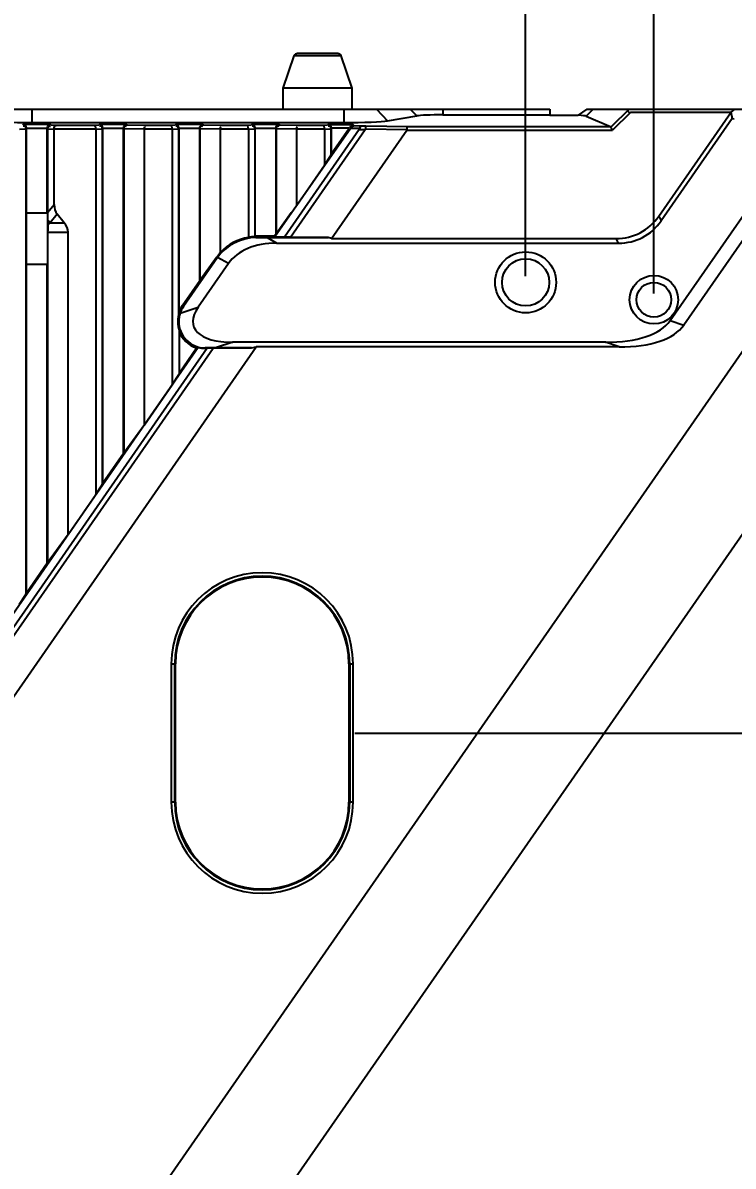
# Model space of a CAD drawing. Header units: millimetres. Extents: x 389 to 17466, y 310 to 5904.
# Drawn here: x 5062 to 5164.5, y 1481 to 1645.9 of the extents above; entities that cross this region are included whole.
import ezdxf

# ---------------------------------------------------------------- set-up
doc = ezdxf.new("R2010")
doc.units = ezdxf.units.MM
doc.layers.add('DIKE-5_20833-YOUDIM', color=7, linetype='Continuous')
doc.styles.get("Standard").update_dxf_attribs({"font": 'arial.ttf'})
doc.dimstyles.new('DIMSTYLE_14', dxfattribs={"dimtxt": 30, "dimasz": 20, "dimexe": 1.75, "dimexo": 0.875, "dimgap": 2, "dimtad": 1, "dimzin": 9, "dimdsep": 46, "dimtxsty": 'Standard', "dimblk": '_FILLED', "dimcen": 0.09, "dimadec": 0, "dimazin": 0, "dimtp": 0.05, "dimtm": 0.05, "dimtfac": 1, "dimtofl": 0, "dimtmove": 0, "dimatfit": 3, "dimldrblk": '_FILLED', "dimfxl": 1, "dimtolj": 1, "dimarcsym": 0})

# ---------------------------------------------------------------- blocks, each defined once
blk = doc.blocks.new('_FILLED')
at = {"color": 0, "linetype": 'ByBlock'}
blk.add_solid([(0, 0), (-1, 0.2), (-1, -0.2)], dxfattribs=at)
blk = doc.blocks.new('*D39')
at = {"layer": 'Defpoints', "color": 0, "linetype": 'Continuous', "transparency": 16777216}
for p in [(5134.54, 1678.6), (4564.54, 1608.48), (5134.54, 1608.48)]:
    blk.add_point(p, dxfattribs=at)
at = {"layer": 'DIKE-5_20833-YOUDIM', "color": 0, "linetype": 'Continuous', "lineweight": -2, "transparency": 16777216}
for p, q in [((4564.54, 1609.36), (4564.54, 1680.35)), ((5134.54, 1609.36), (5134.54, 1680.35)), ((4584.54, 1678.6), (5114.54, 1678.6))]:
    blk.add_line(p, q, dxfattribs=at)
at = {"layer": 'DIKE-5_20833-YOUDIM', "color": 0, "linetype": 'Continuous', "lineweight": -2, "transparency": 16777216, "xscale": 20, "yscale": 20, "zscale": 20, "rotation": 180}
blk.add_blockref('_FILLED', (4564.54, 1678.6), dxfattribs=at)
at = {"layer": 'DIKE-5_20833-YOUDIM', "color": 0, "linetype": 'Continuous', "lineweight": -2, "transparency": 16777216, "xscale": 20, "yscale": 20, "zscale": 20}
blk.add_blockref('_FILLED', (5134.54, 1678.6), dxfattribs=at)
at = {"layer": 'DIKE-5_20833-YOUDIM', "color": 0, "linetype": 'Continuous', "transparency": 16777216, "insert": (4849.54, 1700.02), "char_height": 30, "attachment_point": 5}
blk.add_mtext('\\A1;570 [1\'-10 1/2"]', dxfattribs=at)
blk = doc.blocks.new('*D42')
at = {"layer": 'Defpoints', "color": 0, "linetype": 'Continuous', "transparency": 16777216}
for p in [(5153.04, 1747.66), (4546.04, 1605.98), (5153.04, 1605.98)]:
    blk.add_point(p, dxfattribs=at)
at = {"layer": 'DIKE-5_20833-YOUDIM', "color": 0, "linetype": 'Continuous', "lineweight": -2, "transparency": 16777216}
for p, q in [((4546.04, 1606.86), (4546.04, 1749.41)), ((5153.04, 1606.86), (5153.04, 1749.41)), ((4566.04, 1747.66), (5133.04, 1747.66))]:
    blk.add_line(p, q, dxfattribs=at)
at = {"layer": 'DIKE-5_20833-YOUDIM', "color": 0, "linetype": 'Continuous', "lineweight": -2, "transparency": 16777216, "xscale": 20, "yscale": 20, "zscale": 20, "rotation": 180}
blk.add_blockref('_FILLED', (4546.04, 1747.66), dxfattribs=at)
at = {"layer": 'DIKE-5_20833-YOUDIM', "color": 0, "linetype": 'Continuous', "lineweight": -2, "transparency": 16777216, "xscale": 20, "yscale": 20, "zscale": 20}
blk.add_blockref('_FILLED', (5153.04, 1747.66), dxfattribs=at)
at = {"layer": 'DIKE-5_20833-YOUDIM', "color": 0, "linetype": 'Continuous', "transparency": 16777216, "insert": (4849.54, 1769.08), "char_height": 30, "attachment_point": 5}
blk.add_mtext('\\A1;607 [1\'-11 7/8"]', dxfattribs=at)
blk = doc.blocks.new('*D44')
at = {"layer": 'Defpoints', "color": 0, "linetype": 'Continuous', "transparency": 16777216}
for p in [(5109.04, 1543.48), (5109.04, 1243.48), (5243.56, 1243.48)]:
    blk.add_point(p, dxfattribs=at)
at = {"layer": 'DIKE-5_20833-YOUDIM', "color": 0, "linetype": 'Continuous', "lineweight": -2, "transparency": 16777216}
for p, q in [((5109.91, 1543.48), (5245.31, 1543.48)), ((5243.56, 1523.48), (5243.56, 1263.48)), ((5109.91, 1243.48), (5245.31, 1243.48))]:
    blk.add_line(p, q, dxfattribs=at)
at = {"layer": 'DIKE-5_20833-YOUDIM', "color": 0, "linetype": 'Continuous', "lineweight": -2, "transparency": 16777216, "xscale": 20, "yscale": 20, "zscale": 20}
for p, rotation in [((5243.56, 1543.48), 90), ((5243.56, 1243.48), 270)]:
    blk.add_blockref('_FILLED', p, dxfattribs=dict(at, rotation=rotation))
at = {"layer": 'DIKE-5_20833-YOUDIM', "color": 0, "linetype": 'Continuous', "transparency": 16777216, "insert": (5222.14, 1393.48), "char_height": 30, "attachment_point": 5, "rotation": 90}
blk.add_mtext('\\A1;300 [11 3/4"]', dxfattribs=at)

msp = doc.modelspace()

# ---------------------------------------------------------------- linework, layer by layer
at = {"color": 7, "linetype": 'Continuous'}
for p, q in [((5099.5625, 1636.482), (5101.1472, 1641.143)), ((5107.9276, 1641.143), (5101.1472, 1641.143)), ((5107.4543, 1641.482), (5101.6207, 1641.482)), ((5109.5125, 1636.482), (5107.9278, 1641.143)), ((5099.5625, 1633.482), (5099.5625, 1636.482)), ((5109.5125, 1636.482), (5099.5625, 1636.482)), ((5109.5125, 1633.482), (5109.5125, 1636.482)), ((4954.5375, 1633.482), (5138.0375, 1633.482)), ((5063.318, 1633.482), (5063.318, 1631.5317)), ((5108.3159, 1633.482), (5108.3159, 1631.5317)), ((5113.0143, 1633.482), (5114.6178, 1631.7757)), ((5118.8293, 1632.4919), (5117.8989, 1633.482)), ((5122.5974, 1633.482), (5122.5974, 1632.6378)), ((5122.5974, 1632.6378), (5138.0375, 1632.6378)), ((5138.0375, 1633.482), (5138.0375, 1632.6378)), ((5143.3469, 1633.482), (5142.1345, 1632.5772)), ((5144.2709, 1633.482), (5143.2606, 1632.4562)), ((5143.3469, 1633.482), (5169.2375, 1633.482)), ((5149.4547, 1633.482), (5146.8597, 1630.9241)), ((5149.6597, 1632.982), (5147.0639, 1630.4257)), ((5164.1181, 1632.982), (5149.6597, 1632.982)), ((5153.7319, 1618.021), (5164.1181, 1632.982)), ((5164.1195, 1632.982), (5164.7283, 1633.482)), ((5164.1372, 1633.0105), (5164.3179, 1632.1008)), ((5062.063, 1631.2395), (5061.9653, 1631.1417)), ((5066.012, 1631.2395), (5062.063, 1631.2395)), ((5063.318, 1631.5317), (5108.3159, 1631.5317)), ((5066.1097, 1631.1417), (5066.012, 1631.2395)), ((5066.7446, 1631.1084), (5066.1097, 1631.1417)), ((5072.3304, 1631.1084), (5066.7446, 1631.1084)), ((5072.9653, 1631.1417), (5072.3304, 1631.1084)), ((5073.063, 1631.2395), (5072.9653, 1631.1417)), ((5077.012, 1631.2395), (5073.063, 1631.2395)), ((5077.0754, 1631.176), (5077.012, 1631.2395)), ((5079.6555, 1631.1084), (5077.0754, 1631.176)), ((5083.3304, 1631.1084), (5079.6555, 1631.1084)), ((5083.9653, 1631.1417), (5083.3304, 1631.1084)), ((5084.063, 1631.2395), (5083.9653, 1631.1417)), ((5088.012, 1631.2395), (5084.063, 1631.2395)), ((5088.0754, 1631.176), (5088.012, 1631.2395)), ((5090.6555, 1631.1084), (5088.0754, 1631.176)), ((5094.3304, 1631.1084), (5090.6555, 1631.1084)), ((5094.9653, 1631.1417), (5094.3304, 1631.1084)), ((5095.063, 1631.2395), (5094.9653, 1631.1417)), ((5099.012, 1631.2395), (5095.063, 1631.2395)), ((5099.0754, 1631.176), (5099.012, 1631.2395)), ((5101.6555, 1631.1084), (5099.0754, 1631.176)), ((5105.3304, 1631.1084), (5101.6555, 1631.1084)), ((5105.9653, 1631.1417), (5105.3304, 1631.1084)), ((5106.063, 1631.2395), (5105.9653, 1631.1417)), ((5106.063, 1631.2395), (5109.6772, 1631.2395)), ((5109.3654, 1630.8371), (5109.278, 1631.0041)), ((5109.7695, 1631.0628), (5109.6772, 1631.2395)), ((5110.7438, 1631.0298), (5109.7695, 1631.0628)), ((5111.5063, 1631.0298), (5110.7438, 1631.0298)), ((5117.5216, 1630.925), (5111.5063, 1631.0298)), ((5114.6178, 1631.7757), (5118.8293, 1632.4919)), ((5138.5375, 1632.5772), (5142.1345, 1632.5772)), ((5143.2606, 1632.4562), (5146.8597, 1630.9241)), ((5164.3179, 1632.1008), (5154.0806, 1617.3543)), ((5164.3179, 1632.1008), (5164.6128, 1632.0755)), ((5061.5375, 1630.6014), (5062.4546, 1630.6495)), ((5062.4546, 1630.6324), (5062.5375, 1630.7153)), ((5062.4546, 1630.6324), (5062.4546, 1563.45)), ((5062.5375, 1630.7401), (5065.5375, 1630.7401)), ((5062.5375, 1618.482), (5062.5375, 1630.7153)), ((5065.5375, 1618.482), (5065.5375, 1630.7401)), ((5065.5375, 1630.7153), (5065.6205, 1630.6324)), ((5065.6205, 1630.6495), (5066.5375, 1630.6014)), ((5065.6205, 1618.6425), (5065.6205, 1630.6324)), ((5066.5375, 1630.6091), (5072.5375, 1630.6091)), ((5066.5375, 1619.7285), (5066.5375, 1630.6014)), ((5072.5375, 1630.6014), (5073.4546, 1630.6495)), ((5072.5375, 1630.6014), (5072.5375, 1577.8801)), ((5073.4546, 1630.6324), (5073.5375, 1630.7153)), ((5073.4546, 1630.6324), (5073.4546, 1579.2844)), ((5073.5375, 1630.7401), (5076.5375, 1630.7401)), ((5073.5375, 1579.5492), (5073.5375, 1630.7153)), ((5076.5375, 1583.8677), (5076.5375, 1630.7401)), ((5076.5375, 1630.7153), (5076.5913, 1630.6615)), ((5076.5913, 1630.6836), (5076.5913, 1583.8508)), ((5076.5913, 1630.6836), (5079.5375, 1630.6064)), ((5079.5375, 1630.6091), (5083.5375, 1630.6091)), ((5079.5375, 1587.9565), (5079.5375, 1630.6064)), ((5083.5375, 1630.6014), (5084.4546, 1630.6495)), ((5083.5375, 1630.6014), (5083.5375, 1593.7144)), ((5084.4546, 1630.6324), (5084.5375, 1630.7153)), ((5084.4546, 1630.6324), (5084.4546, 1603.7566)), ((5084.5375, 1630.7401), (5087.5375, 1630.7401)), ((5084.5375, 1604.2191), (5084.5375, 1630.7153)), ((5087.5375, 1608.7636), (5087.5375, 1630.7401)), ((5087.5375, 1630.7153), (5087.5913, 1630.6615)), ((5087.5913, 1630.6836), (5090.5375, 1630.6064)), ((5087.5913, 1608.7783), (5087.5913, 1630.6615)), ((5090.5375, 1630.6091), (5094.5375, 1630.6091)), ((5090.5375, 1612.818), (5090.5375, 1630.6064)), ((5094.5375, 1630.6014), (5095.4546, 1630.6495)), ((5094.5375, 1630.6014), (5094.5375, 1614.9632)), ((5095.4546, 1630.6324), (5095.5375, 1630.7153)), ((5095.4546, 1630.6324), (5095.4546, 1615.0811)), ((5095.5375, 1630.7401), (5098.5375, 1630.7401)), ((5095.5375, 1615.1363), (5095.5375, 1630.7153)), ((5109.3022, 1630.7448), (5098.3833, 1615.0272)), ((5098.5375, 1615.5364), (5098.5375, 1630.7401)), ((5098.5375, 1630.7153), (5098.5913, 1630.6615)), ((5098.5913, 1630.6836), (5101.5375, 1630.6064)), ((5098.5913, 1615.5195), (5098.5913, 1630.6615)), ((5110.5367, 1630.5305), (5099.7455, 1614.9967)), ((5100.5978, 1614.9967), (5111.389, 1630.5305)), ((5101.5375, 1630.6091), (5105.5375, 1630.6091)), ((5101.5375, 1619.6252), (5101.5375, 1630.6064)), ((5105.5375, 1630.6014), (5106.4546, 1630.6495)), ((5105.5375, 1630.6014), (5105.5375, 1625.3832)), ((5106.4546, 1630.6324), (5106.5375, 1630.7153)), ((5106.4546, 1630.6324), (5106.4546, 1626.7875)), ((5106.5375, 1627.0523), (5109.0994, 1630.7401)), ((5109.0994, 1630.7401), (5106.5375, 1630.7401)), ((5106.5375, 1627.0523), (5106.5375, 1630.7153)), ((5106.5514, 1614.803), (5117.4043, 1630.4257)), ((5109.3022, 1630.7448), (5110.6058, 1630.7006)), ((5110.5367, 1630.5305), (5111.389, 1630.5305)), ((5111.428, 1630.6352), (5117.4433, 1630.5303)), ((5117.4043, 1630.4257), (5120.1084, 1630.4562)), ((5120.1084, 1630.925), (5117.5216, 1630.925)), ((5146.8597, 1630.9241), (5120.1084, 1630.925)), ((5120.1084, 1630.4562), (5147.0639, 1630.4257)), ((5147.0639, 1630.4257), (5146.8983, 1630.829)), ((5105.5375, 1625.3832), (5106.4546, 1626.7875)), ((5106.4546, 1626.7875), (5106.5375, 1627.0523)), ((5101.5375, 1619.6252), (5105.5375, 1625.3832)), ((5155.3835, 1602.9875), (5169.0375, 1622.6556)), ((5065.6205, 1618.6202), (5066.5375, 1619.7285)), ((5062.4982, 1618.482), (5062.4982, 1611.077)), ((5065.576, 1618.482), (5062.4982, 1618.482)), ((5065.576, 1618.482), (5065.576, 1611.0775)), ((5066.9734, 1618.312), (5065.9642, 1617.0923)), ((5067.9826, 1617.0903), (5066.9734, 1618.312)), ((5100.7304, 1618.5004), (5098.5913, 1615.5195)), ((5100.7537, 1618.4969), (5100.7304, 1618.5004)), ((5153.7319, 1618.021), (5154.0806, 1617.3543)), ((5169.0375, 1619.1485), (5157.3554, 1602.3209)), ((5065.9642, 1617.0923), (5065.601, 1616.8252)), ((5065.9642, 1617.0923), (5067.9826, 1617.0903)), ((5065.5913, 1615.7058), (5065.5913, 1568.0164)), ((5065.5913, 1615.7058), (5068.5375, 1615.7029)), ((5068.5375, 1572.1221), (5068.5375, 1615.7029)), ((5095.4545, 1615.0811), (5095.6235, 1615.087)), ((5095.4546, 1615.0811), (5095.5375, 1615.1363)), ((5098.2596, 1615.1363), (5095.5375, 1615.1363)), ((5095.6235, 1614.9382), (5095.6235, 1615.087)), ((5097.2728, 1614.9337), (5106.0456, 1614.9337)), ((5097.2728, 1614.9337), (5098.6605, 1614.1363)), ((5098.2596, 1615.1363), (5098.5375, 1615.5364)), ((5098.3833, 1615.0272), (5098.2596, 1615.1363)), ((5099.7455, 1614.9967), (5098.3833, 1615.0272)), ((5098.5913, 1615.5195), (5098.5375, 1615.5364)), ((5100.5978, 1614.9967), (5099.7455, 1614.9967)), ((5106.0456, 1614.9337), (5100.5978, 1614.9967)), ((5106.5514, 1614.803), (5106.0456, 1614.9337)), ((5106.5514, 1614.803), (5147.5804, 1614.803)), ((5147.9292, 1614.1363), (5147.5804, 1614.803)), ((5098.6605, 1614.1363), (5147.9292, 1614.1363)), ((5090.072, 1612.0686), (5085.1658, 1605.0014)), ((5091.663, 1611.1992), (5087.2804, 1604.8861)), ((5089.9364, 1612.0844), (5087.5913, 1608.7783)), ((5089.9364, 1612.0844), (5090.0353, 1612.0158)), ((5091.663, 1611.1992), (5090.072, 1612.0686)), ((5065.576, 1611.0775), (5062.4982, 1611.077)), ((5062.5375, 1563.7148), (5062.5375, 1611.1032)), ((5065.5375, 1568.0333), (5065.5375, 1611.1032)), ((5085.0037, 1605.1138), (5087.5375, 1608.7636)), ((5087.5913, 1608.7783), (5087.5375, 1608.7636)), ((5084.6943, 1604.0596), (5087.2804, 1604.8861)), ((5085.1658, 1605.0014), (5085.0037, 1605.1138)), ((5155.3835, 1602.9875), (5157.3554, 1602.3209)), ((5084.5375, 1601.6056), (5084.5375, 1595.2458)), ((5092.3032, 1599.8327), (5089.8084, 1599.0354)), ((5146.0481, 1599.8327), (5092.3032, 1599.8327)), ((5148.02, 1599.1661), (5146.0481, 1599.8327)), ((5166.5083, 1599.4733), (4858.792, 1156.5196)), ((5088.6136, 1598.9724), (4956.0506, 1408.1497)), ((4956.8183, 1408.0278), (5089.4659, 1598.9724)), ((4957.0311, 1399.5704), (5095.6885, 1599.1661)), ((5087.2982, 1599.0703), (5009.9165, 1487.6803)), ((5084.5375, 1595.3836), (5087.0667, 1599.0243)), ((5088.2896, 1598.9654), (5088.2896, 1599.0322)), ((5088.2896, 1598.9654), (5088.6136, 1598.9724)), ((5089.4659, 1598.9724), (5088.6136, 1598.9724)), ((5089.4659, 1598.9724), (5095.0012, 1599.0354)), ((5095.0012, 1599.0354), (5089.8084, 1599.0354)), ((5095.0012, 1599.0354), (5095.6885, 1599.1661)), ((5148.02, 1599.1661), (5095.6885, 1599.1661)), ((5083.5375, 1593.7144), (5084.5375, 1595.2458)), ((5079.5375, 1587.9565), (5083.5375, 1593.7144)), ((5079.5375, 1587.9565), (5076.5913, 1583.8508)), ((5073.5375, 1579.5492), (5076.5375, 1583.8677)), ((5076.5913, 1583.8508), (5076.5375, 1583.8677)), ((5072.5375, 1577.8801), (5073.4546, 1579.2844)), ((5073.4546, 1579.2844), (5073.5375, 1579.5492)), ((5068.5375, 1572.1221), (5072.5375, 1577.8801)), ((5166.613, 1573.3329), (4876.9835, 1156.4148)), ((5068.5375, 1572.1221), (5065.5913, 1568.0164)), ((5062.5375, 1563.7148), (5065.5375, 1568.0333)), ((5065.5913, 1568.0164), (5065.5375, 1568.0333)), ((5061.5375, 1562.0457), (5062.4546, 1563.45)), ((5062.4546, 1563.45), (5062.5375, 1563.7148)), ((5083.4241, 1553.482), (5084.0375, 1553.482)), ((5083.4241, 1553.482), (5083.4241, 1533.482)), ((5083.9198, 1533.482), (5083.9198, 1553.482)), ((5084.0375, 1533.482), (5084.0375, 1553.482)), ((5109.0375, 1553.482), (5109.6509, 1553.482)), ((5109.0375, 1553.482), (5109.0375, 1533.482)), ((5109.1553, 1553.482), (5109.1553, 1533.482)), ((5109.6509, 1533.482), (5109.6509, 1553.482)), ((5084.0375, 1533.482), (5083.4241, 1533.482)), ((5109.6509, 1533.482), (5109.0375, 1533.482))]:
    msp.add_line(p, q, dxfattribs=at)
for points in [[(5109.278, 1631.0041), (5109.2321, 1630.9347), (5109.183, 1630.8618), (5109.1215, 1630.7719)], [(5110.6058, 1630.7006), (5110.6021, 1630.6696), (5110.58, 1630.6057), (5110.5431, 1630.5397)]]:
    msp.add_lwpolyline(points, dxfattribs=at)
for centre, radius in [((5134.5375, 1608.482), 4.4), ((5134.5375, 1608.482), 3.4), ((5153.0375, 1605.982), 3.5), ((5153.0375, 1605.982), 2.5)]:
    msp.add_circle(centre, radius, dxfattribs=at)
for centre, radius, start, end in [((5101.6206, 1640.982), 0.5, 90, 161.221967), ((5107.4544, 1640.982), 0.5, 18.778033, 90), ((4983.2678, 1618.6893), 82.3528, 359.139942, 359.855622), ((4990.4025, 1618.6422), 75.218, 359.877767, 0.000245), ((5129.0641, 1615.7202), 63.4727, 179.002515, 180.007546), ((4938.0176, 1619.2917), 127.607, 358.893206, 359.174457), ((5069.3516, 1620.7586), 4.9916, 221.468041, 227.263748), ((5095.6235, 1608.1363), 6.9127, 99.038457, 137.370022), ((5095.8674, 1608.1209), 6.9703, 93.395357, 100.99881), ((5088.2896, 1602.8327), 4, 145.230859, 159.720558), ((5088.3479, 1602.8479), 3.8493, 161.651864, 180.225542), ((5088.2896, 1602.8327), 4, 200.279442, 252.198396), ((5096.5375, 1553.482), 13.1134, 0, 180), ((5096.5375, 1553.482), 12.6177, 0, 180), ((5096.5375, 1553.482), 12.5, 0, 180), ((5096.5375, 1533.482), 13.1134, 180, 0), ((5096.5375, 1533.482), 12.6177, 180, 0), ((5096.5375, 1533.482), 12.5, 180, 0)]:
    msp.add_arc(centre, radius, start, end, dxfattribs=at)
for centre, major_axis, ratio, start_param, end_param in [((5122.5974, 1632.4308), (3.9434, 0), 0.0524799, 1.57079633, 2.8422436), ((5138.5375, 1632.6034), (0.5, 0), 0.05240778, -3.14159265, -1.57079633), ((5150.1674, 1633.482), (0.8629, 0.3536), 0.40973696, -2.97525941, -2.35619449), ((5063.318, 1631.8778), (6.5952, 0), 0.0524799, -2.8422436, -1.57079633), ((5108.3159, 1631.8778), (6.5952, 0), 0.0524799, -1.57079633, -0.29934906), ((5139.3469, 1632.4308), (3.9434, 0), 0.0524799, 0.12266124, 0.78569322), ((5109.1489, 1630.5846), (0.3543, 0.488), 0.05321227, -1.19782025, -0.98863317), ((5109.867, 1630.5305), (1.5607, 0.1232), 0.31050174, -0.24886726, -0.03800519), ((5115.8823, 1630.4257), (1.5607, 0.1232), 0.31050174, -0.24886726, -0.03800519), ((5070.4973, 1622.1213), (-3.3206, -4.0131), 0.5375563, -0.57614068, -0.10251901), ((5145.8393, 1625.6197), (5.2207, -9.9798), 0.79908676, -0.39594924, 0.39594924), ((5059.5932, 1615.7099), (8.9443, -0.0088), 0.44721342, 0.00043765, 0.35453679), ((5146.1881, 1624.953), (-5.2207, 9.9798), 0.79908676, -3.53754189, -2.74564342), ((5083.1986, 1615.5316), (18.8303, -0.4471), 0.0210829, -0.8496996, -0.72612551), ((5104.4532, 1603.3197), (13.0365, -7.4902), 0.59859988, 2.33570063, 3.09043031), ((5088.2098, 1602.8881), (3.0441, -2.1133), 0.99965697, 3.14159265, 3.42684945), ((5098.0885, 1605.842), (11.4657, 3.6644), 0.41538439, 2.64552916, 4.05658343), ((5088.4322, 1602.8327), (4.0836, 0), 0.99939008, 2.9132412, 3.44699598), ((5096.0794, 1602.8327), (11.6907, 0), 0.74565879, 2.98187397, 3.03541328), ((5136.2038, 1610.6494), (19.6887, -6.6565), 0.43303508, -0.90791319, -0.12425954), ((5138.1757, 1609.9827), (-19.6887, 6.6565), 0.43303508, 2.23367946, 3.01733312), ((5083.5863, 1606.1001), (7.0585, -4.9035), 0.74565879, -0.63967364, -0.60701838), ((5088.2029, 1602.893), (3.2272, -2.2419), 0.99963915, -1.19616146, -0.94174546), ((5075.752, 1598.7033), (17.2595, 0.2706), 0.01116518, 0.61890142, 0.7575309)]:
    msp.add_ellipse(centre, major_axis=major_axis, ratio=ratio, start_param=start_param, end_param=end_param, dxfattribs=at)
for points in [[(5149.3404, 1633.0748), (5149.2483, 1633.1684), (5149.3463, 1633.41), (5149.4726, 1633.4458)], [(5109.3654, 1630.8371), (5109.4516, 1630.9651), (5109.6153, 1631.0583), (5109.7695, 1631.0628)], [(5095.6235, 1614.9382), (5093.5404, 1614.9491), (5091.2605, 1613.7793), (5090.0722, 1612.0684)], [(5089.9364, 1612.0844), (5090.1171, 1612.3393), (5090.3041, 1612.6024), (5090.5549, 1612.7888)]]:
    msp.add_open_spline(points, degree=3, dxfattribs=at)
for points, knots in [([(5062.5375, 1630.7153), (5062.5375, 1630.7904), (5062.4826, 1631.0385), (5062.2368, 1631.2299), (5062.063, 1631.2395)], [0, 0, 0, 0, 0.30117641, 1, 1, 1, 1]), ([(5062.4531, 1630.6494), (5062.4531, 1630.7653), (5062.442, 1631.0178), (5062.1439, 1631.0608), (5062.0764, 1630.9985)], [0, 0, 0, 0, 0.55792687, 1, 1, 1, 1]), ([(5065.5381, 1630.7401), (5065.5381, 1630.8652), (5065.5536, 1631.1165), (5065.863, 1631.1581), (5065.9078, 1631.0909)], [0, 0, 0, 0, 0.60751434, 1, 1, 1, 1]), ([(5065.6204, 1630.6324), (5065.6204, 1630.7519), (5065.6253, 1631.0115), (5065.9315, 1631.0614), (5066.0014, 1630.9986)], [0, 0, 0, 0, 0.55991852, 1, 1, 1, 1]), ([(5066.5362, 1630.6015), (5066.5362, 1630.7144), (5066.5419, 1630.8259), (5066.6201, 1631.0604), (5066.6841, 1630.987), (5066.6964, 1630.9598)], [0, 0, 0, 0, 0.64332147, 0.82979296, 1, 1, 1, 1]), ([(5072.5374, 1630.6091), (5072.5374, 1630.7212), (5072.5309, 1630.8325), (5072.4524, 1631.0638), (5072.3884, 1630.9927), (5072.3761, 1630.966)], [0, 0, 0, 0, 0.6441454, 0.83123751, 1, 1, 1, 1]), ([(5073.5375, 1630.7153), (5073.5375, 1630.7904), (5073.4826, 1631.0385), (5073.2368, 1631.2299), (5073.063, 1631.2395)], [0, 0, 0, 0, 0.30117641, 1, 1, 1, 1]), ([(5073.4531, 1630.6494), (5073.4531, 1630.7653), (5073.442, 1631.0178), (5073.1439, 1631.0608), (5073.0764, 1630.9985)], [0, 0, 0, 0, 0.55792687, 1, 1, 1, 1]), ([(5076.5381, 1630.7401), (5076.5381, 1630.8652), (5076.5536, 1631.1165), (5076.863, 1631.1581), (5076.9078, 1631.0909)], [0, 0, 0, 0, 0.60751434, 1, 1, 1, 1]), ([(5076.5915, 1630.6613), (5076.5915, 1630.7845), (5076.5982, 1631.0435), (5076.908, 1631.097), (5076.9716, 1631.0321)], [0, 0, 0, 0, 0.57533362, 1, 1, 1, 1]), ([(5079.5376, 1630.6064), (5079.5376, 1630.6638), (5079.5217, 1630.7441), (5079.611, 1631.0449), (5079.6315, 1630.9759)], [0, 0, 0, 0, 0.44424471, 1, 1, 1, 1]), ([(5083.5374, 1630.6091), (5083.5374, 1630.7212), (5083.5309, 1630.8325), (5083.4524, 1631.0638), (5083.3884, 1630.9927), (5083.3761, 1630.966)], [0, 0, 0, 0, 0.6441454, 0.83123751, 1, 1, 1, 1]), ([(5084.5375, 1630.7153), (5084.5375, 1630.7904), (5084.4826, 1631.0385), (5084.2368, 1631.2299), (5084.063, 1631.2395)], [0, 0, 0, 0, 0.30117641, 1, 1, 1, 1]), ([(5084.4531, 1630.6494), (5084.4531, 1630.7653), (5084.442, 1631.0178), (5084.1439, 1631.0608), (5084.0764, 1630.9985)], [0, 0, 0, 0, 0.55792687, 1, 1, 1, 1]), ([(5087.5381, 1630.7401), (5087.5381, 1630.8652), (5087.5536, 1631.1165), (5087.863, 1631.1581), (5087.9078, 1631.0909)], [0, 0, 0, 0, 0.60751434, 1, 1, 1, 1]), ([(5087.5915, 1630.6613), (5087.5915, 1630.7845), (5087.5982, 1631.0435), (5087.908, 1631.097), (5087.9716, 1631.0321)], [0, 0, 0, 0, 0.5753336, 1, 1, 1, 1]), ([(5090.5364, 1630.6064), (5090.5364, 1630.6633), (5090.5199, 1630.742), (5090.6102, 1631.0369), (5090.6296, 1630.9693)], [0, 0, 0, 0, 0.44741403, 1, 1, 1, 1]), ([(5094.5374, 1630.6091), (5094.5374, 1630.7212), (5094.5309, 1630.8325), (5094.4524, 1631.0638), (5094.3884, 1630.9927), (5094.3761, 1630.966)], [0, 0, 0, 0, 0.6441454, 0.83123751, 1, 1, 1, 1]), ([(5095.5375, 1630.7153), (5095.5375, 1630.7904), (5095.4826, 1631.0385), (5095.2368, 1631.2299), (5095.063, 1631.2395)], [0, 0, 0, 0, 0.30117641, 1, 1, 1, 1]), ([(5095.4531, 1630.6494), (5095.4531, 1630.7653), (5095.442, 1631.0178), (5095.1439, 1631.0608), (5095.0764, 1630.9985)], [0, 0, 0, 0, 0.55792687, 1, 1, 1, 1]), ([(5098.5381, 1630.7401), (5098.5381, 1630.8652), (5098.5536, 1631.1165), (5098.863, 1631.1581), (5098.9078, 1631.0909)], [0, 0, 0, 0, 0.60751434, 1, 1, 1, 1]), ([(5098.5915, 1630.6613), (5098.5915, 1630.7845), (5098.5982, 1631.0435), (5098.908, 1631.097), (5098.9716, 1631.0321)], [0, 0, 0, 0, 0.57533362, 1, 1, 1, 1]), ([(5101.5364, 1630.6064), (5101.5364, 1630.6633), (5101.5199, 1630.742), (5101.6102, 1631.0369), (5101.6296, 1630.9693)], [0, 0, 0, 0, 0.44741404, 1, 1, 1, 1]), ([(5105.5374, 1630.6091), (5105.5374, 1630.7212), (5105.5309, 1630.8325), (5105.4524, 1631.0638), (5105.3884, 1630.9927), (5105.3761, 1630.966)], [0, 0, 0, 0, 0.6441454, 0.83123751, 1, 1, 1, 1]), ([(5106.5375, 1630.7153), (5106.5375, 1630.7904), (5106.4826, 1631.0385), (5106.2368, 1631.2299), (5106.063, 1631.2395)], [0, 0, 0, 0, 0.30117641, 1, 1, 1, 1]), ([(5106.4531, 1630.6494), (5106.4531, 1630.7653), (5106.442, 1631.0178), (5106.1439, 1631.0608), (5106.0764, 1630.9985)], [0, 0, 0, 0, 0.55792687, 1, 1, 1, 1]), ([(5109.6772, 1631.2395), (5109.5745, 1631.2339), (5109.3901, 1631.1975), (5109.3438, 1631.039), (5109.3345, 1630.9899)], [0, 0, 0, 0, 0.67305999, 1, 1, 1, 1]), ([(5110.7438, 1631.0298), (5110.7102, 1631.0239), (5110.6187, 1630.9353), (5110.6353, 1630.8133), (5110.6472, 1630.738)], [0, 0, 0, 0, 0.30899147, 1, 1, 1, 1]), ([(5111.5063, 1631.0298), (5111.4765, 1631.0202), (5111.4386, 1630.8806), (5111.4409, 1630.7751), (5111.4467, 1630.6885)], [0, 0, 0, 0, 0.2646952, 1, 1, 1, 1]), ([(5117.4433, 1630.5303), (5117.4472, 1630.6207), (5117.4516, 1630.6857), (5117.478, 1630.8973), (5117.5052, 1630.8364), (5117.5089, 1630.8195)], [0, 0, 0, 0, 0.6941416, 0.86740635, 1, 1, 1, 1]), ([(5084.4986, 1602.8327), (5084.5033, 1601.8629), (5085.3105, 1599.8523), (5087.3239, 1599.0285), (5088.2896, 1599.0322)], [0, 0, 0, 0, 0.50106149, 1, 1, 1, 1])]:
    msp.add_open_spline(points, degree=3, knots=knots, dxfattribs=at)

# ---------------------------------------------------------------- dimensions: what is measured, and where the dimension line sits
at = {"layer": 'DIKE-5_20833-YOUDIM', "linetype": 'Continuous'}
dim = msp.add_linear_dim(base=(5153.0375, 1747.6619), p1=(4546.0375, 1605.982), p2=(5153.0375, 1605.982), dimstyle='DIMSTYLE_14', override={"dimpost": '<>', "dimtol": 0, "dimtp": 0.08, "dimtm": 0.08}, dxfattribs=at)
dim.commit()
dim.dimension.update_dxf_attribs({"geometry": '*D42', "text_midpoint": (4849.5375, 1747.6619), "dimtype": 160})
dim = msp.add_linear_dim(base=(5134.5375, 1678.6), p1=(4564.5375, 1608.482), p2=(5134.5375, 1608.482), dimstyle='DIMSTYLE_14', override={"dimpost": '<>', "dimtol": 0, "dimtp": 0.08, "dimtm": 0.08}, dxfattribs=at)
dim.commit()
dim.dimension.update_dxf_attribs({"geometry": '*D39', "text_midpoint": (4849.5375, 1700.0202)})
dim = msp.add_linear_dim(base=(5243.5633, 1243.482), p1=(5109.0375, 1543.482), p2=(5109.0375, 1243.482), angle=90, dimstyle='DIMSTYLE_14', override={"dimpost": '<>', "dimtol": 0, "dimtp": 0.08, "dimtm": 0.08}, dxfattribs=at)
dim.commit()
dim.dimension.update_dxf_attribs({"geometry": '*D44', "text_midpoint": (5222.1431, 1393.482)})

doc.saveas('drawing.dxf')
